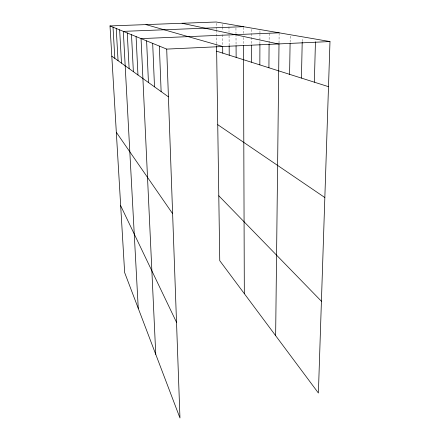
<?xml version="1.0" encoding="UTF-8"?>
<svg xmlns="http://www.w3.org/2000/svg" width="440" height="440" viewBox="0 0 440 440"><rect width="100%" height="100%" fill="white"/><g stroke="black" fill="none" stroke-linecap="round" stroke-linejoin="round"><path stroke-width="0.33" stroke-dasharray="2.2 1.65" d="M259.913 43.808L259.947 33.605M259.952 32.923L259.963 30.201M269.099 43.329L269.181 31.785M279.015 43.01L279.125 33.495M290.114 42.24L290.23 35.409M302.22 41.542L302.291 38.159M216.233 23.359L216.282 26.752M216.293 27.434L216.326 29.469M216.337 30.146L216.535 43.725M216.546 44.402L216.579 46.442M222.398 24.425L222.426 26.477M222.431 27.159L222.475 30.58M222.525 34.678L222.657 45.612M228.965 26.884L229.02 32.274M229.048 35.646L229.141 45.078M235.95 28.111L235.983 33.556M235.989 34.238L236.06 45.128M243.403 27.346L243.419 33.418M243.436 37.461L243.463 44.88M251.389 29.414L251.389 32.83M251.389 33.512L251.389 44.446"/><path stroke-width="0.66" d="M259.842 64.895L259.913 44.49M268.917 67.777L269.093 44.011M275.644 335.671L279.01 43.692M289.597 74.333L290.092 43.604M301.439 78.089L302.203 42.218M314.358 82.187L315.442 41.811M110.011 25.933L166.705 49.099L179.965 418L124.647 272.58L110.011 25.933L216.216 22L329.989 41.558L318.389 393.025L219.753 260.684L216.579 46.442M166.705 49.099L329.989 41.558M279.136 32.819L141.048 38.615L155.76 354.365M243.397 26.675L123.327 31.372L138.254 308.341M182.061 23.265L278.284 43.945M145.965 24.602L222.811 46.508M216.645 51.194L328.504 86.675M217.74 124.691L324.841 197.549M111.804 56.205L168.421 96.833M218.79 195.784L321.415 301.252M116.32 132.286L172.623 213.675M120.676 205.706L176.528 322.333M113.02 27.159L114.829 58.377M119.653 29.871L121.495 63.157M116.226 28.474L118.058 60.687M127.264 32.983L129.129 68.635M131.511 34.716L133.375 71.682M136.087 36.586L137.957 74.971M146.608 40.887L148.451 82.5M152.68 43.367L154.501 86.84M159.352 46.09L161.128 91.597M222.668 46.294L222.75 53.13M229.147 45.755L229.235 55.187M236.066 45.81L236.143 57.376M243.463 45.556L244.327 293.651M251.389 45.133L251.394 62.216"/></g></svg>
